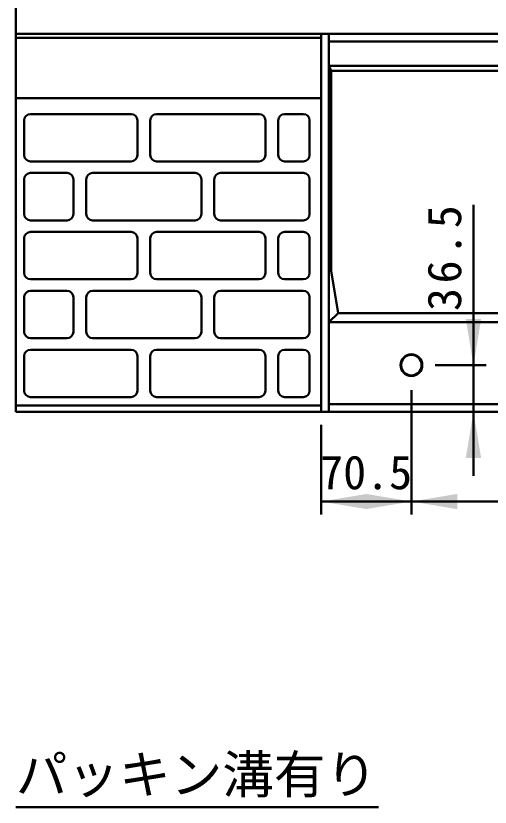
# Model space of a CAD drawing. Units: millimetres, scale not verified. Extents: x 100 to 4105, y 100 to 2870.
# Drawn here: x 2014 to 2385, y 1709 to 2327 of the extents above; entities that cross this region are included whole.
import ezdxf
from ezdxf.enums import TextEntityAlignment as Align

# ---------------------------------------------------------------- set-up
doc = ezdxf.new("R2010")
doc.units = ezdxf.units.MM
doc.header["$LTSCALE"] = 5
doc.layers.add('V-nasSTD', color=7, linetype='Continuous', lineweight=35)
doc.styles.add('ＭＳ ゴシック', font='')
doc.styles.get('ＭＳ ゴシック').set_extended_font_data('MS Gothic')

msp = doc.modelspace()

# ---------------------------------------------------------------- hatches: boundary and pattern name
at = {"layer": 'V-nasSTD'}
for points in [[(2365.606, 2090.005), (2371.606, 2054.005), (2377.606, 2090.005)], [(2365.606, 1981.505), (2371.606, 2017.505), (2377.606, 1981.505)], [(2288.606, 1953.505), (2252.606, 1947.505), (2288.606, 1941.505)], [(2287.106, 1941.505), (2323.106, 1947.505), (2287.106, 1953.505)], [(2359.106, 1953.505), (2323.106, 1947.505), (2359.106, 1941.505)]]:
    msp.add_hatch(color=256, dxfattribs=at).paths.add_polyline_path(points)

# ---------------------------------------------------------------- linework, layer by layer
at = {"layer": 'V-nasSTD', "lineweight": 50}
for p, q in [((2014.106, 2557.505), (2014.106, 2017.505)), ((2252.606, 2312.505), (2014.106, 2312.505)), ((2252.606, 2312.505), (2252.606, 2017.505)), ((2252.606, 2312.505), (2258.606, 2312.505)), ((2258.606, 2312.505), (2258.606, 2017.505)), ((2258.606, 2312.505), (2769.606, 2312.505)), ((2252.606, 2309.505), (2014.106, 2309.505)), ((2258.606, 2306.505), (2769.606, 2306.505)), ((2258.606, 2287.505), (2769.606, 2287.505)), ((2260.355, 2283.605), (2258.606, 2287.505)), ((2260.355, 2283.605), (2767.856, 2283.605)), ((2260.355, 2283.605), (2260.355, 2127.505)), ((2014.106, 2262.505), (2252.606, 2262.505)), ((2025.606, 2250.005), (2104.106, 2250.005)), ((2025.606, 2250.005), (2104.106, 2250.005)), ((2124.106, 2250.005), (2204.106, 2250.005)), ((2224.106, 2250.005), (2238.606, 2250.005)), ((2020.606, 2218.005), (2020.606, 2245.005)), ((2020.606, 2218.005), (2020.606, 2245.005)), ((2109.106, 2245.005), (2109.106, 2218.005)), ((2109.106, 2245.005), (2109.106, 2218.005)), ((2119.106, 2218.005), (2119.106, 2245.005)), ((2209.106, 2245.005), (2209.106, 2218.005)), ((2219.106, 2218.005), (2219.106, 2245.005)), ((2243.606, 2245.005), (2243.606, 2218.005)), ((2104.106, 2213.005), (2025.606, 2213.005)), ((2104.106, 2213.005), (2025.606, 2213.005)), ((2204.106, 2213.005), (2124.106, 2213.005)), ((2238.606, 2213.005), (2224.106, 2213.005)), ((2025.606, 2204.005), (2054.106, 2204.005)), ((2025.606, 2204.005), (2054.106, 2204.005)), ((2074.106, 2204.005), (2154.106, 2204.005)), ((2174.106, 2204.005), (2238.606, 2204.005)), ((2020.606, 2199.005), (2020.606, 2172.005)), ((2020.606, 2199.005), (2020.606, 2172.005)), ((2059.106, 2199.005), (2059.106, 2172.005)), ((2059.106, 2199.005), (2059.106, 2172.005)), ((2069.106, 2172.005), (2069.106, 2199.005)), ((2159.106, 2199.005), (2159.106, 2172.005)), ((2169.106, 2172.005), (2169.106, 2199.005)), ((2243.606, 2199.005), (2243.606, 2172.005)), ((2371.606, 2179.005), (2371.606, 2054.005)), ((2054.106, 2167.005), (2025.606, 2167.005)), ((2054.106, 2167.005), (2025.606, 2167.005)), ((2154.106, 2167.005), (2074.106, 2167.005)), ((2238.606, 2167.005), (2174.106, 2167.005)), ((2025.606, 2158.005), (2104.106, 2158.005)), ((2025.606, 2158.005), (2104.106, 2158.005)), ((2124.106, 2158.005), (2204.106, 2158.005)), ((2224.106, 2158.005), (2238.606, 2158.005)), ((2020.606, 2126.005), (2020.606, 2153.005)), ((2020.606, 2126.005), (2020.606, 2153.005)), ((2109.106, 2153.005), (2109.106, 2126.005)), ((2109.106, 2153.005), (2109.106, 2126.005)), ((2119.106, 2126.005), (2119.106, 2153.005)), ((2209.106, 2153.005), (2209.106, 2126.005)), ((2219.106, 2126.005), (2219.106, 2153.005)), ((2243.606, 2153.005), (2243.606, 2126.005)), ((2265.793, 2094.675), (2260.355, 2127.505)), ((2104.106, 2121.005), (2025.606, 2121.005)), ((2104.106, 2121.005), (2025.606, 2121.005)), ((2204.106, 2121.005), (2124.106, 2121.005)), ((2238.606, 2121.005), (2224.106, 2121.005)), ((2020.606, 2107.005), (2020.606, 2080.005)), ((2020.606, 2107.005), (2020.606, 2080.005)), ((2025.606, 2112.005), (2054.106, 2112.005)), ((2025.606, 2112.005), (2054.106, 2112.005)), ((2059.106, 2107.005), (2059.106, 2080.005)), ((2059.106, 2107.005), (2059.106, 2080.005)), ((2069.106, 2080.005), (2069.106, 2107.005)), ((2074.106, 2112.005), (2154.106, 2112.005)), ((2159.106, 2107.005), (2159.106, 2080.005)), ((2169.106, 2080.005), (2169.106, 2107.005)), ((2174.106, 2112.005), (2238.606, 2112.005)), ((2243.606, 2107.005), (2243.606, 2080.005)), ((2265.793, 2094.675), (2258.606, 2087.505)), ((2265.793, 2094.675), (2762.418, 2094.675)), ((2258.606, 2087.505), (2769.606, 2087.505)), ((2054.106, 2075.005), (2025.606, 2075.005)), ((2054.106, 2075.005), (2025.606, 2075.005)), ((2154.106, 2075.005), (2074.106, 2075.005)), ((2238.606, 2075.005), (2174.106, 2075.005)), ((2025.606, 2066.005), (2104.106, 2066.005)), ((2025.606, 2066.005), (2104.106, 2066.005)), ((2124.106, 2066.005), (2204.106, 2066.005)), ((2224.106, 2066.005), (2238.606, 2066.005)), ((2020.606, 2034.005), (2020.606, 2061.005)), ((2020.606, 2034.005), (2020.606, 2061.005)), ((2109.106, 2061.005), (2109.106, 2034.005)), ((2109.106, 2061.005), (2109.106, 2034.005)), ((2119.106, 2034.005), (2119.106, 2061.005)), ((2209.106, 2061.005), (2209.106, 2034.005)), ((2219.106, 2034.005), (2219.106, 2061.005)), ((2243.606, 2061.005), (2243.606, 2034.005)), ((2381.606, 2054.005), (2341.606, 2054.005)), ((2371.606, 2017.505), (2371.606, 2054.005)), ((2323.106, 1937.505), (2323.106, 2034.505)), ((2104.106, 2029.005), (2025.606, 2029.005)), ((2104.106, 2029.005), (2025.606, 2029.005)), ((2204.106, 2029.005), (2124.106, 2029.005)), ((2238.606, 2029.005), (2224.106, 2029.005)), ((2014.106, 2022.505), (2252.606, 2022.505)), ((2258.606, 2023.505), (2769.606, 2023.505)), ((2014.106, 2017.505), (2252.606, 2017.505)), ((2252.606, 2017.505), (2258.606, 2017.505)), ((2252.606, 2017.505), (2258.606, 2017.505)), ((2258.606, 2017.505), (2769.606, 2017.505)), ((2371.606, 1967.505), (2371.606, 2017.505)), ((2252.606, 1937.505), (2252.606, 2007.505)), ((2252.606, 1947.505), (2323.106, 1947.505)), ((2323.106, 1947.505), (2705.106, 1947.505)), ((2014.106, 1708.917), (2297.313, 1708.917))]:
    msp.add_line(p, q, dxfattribs=at)
for radius in [8.5, 8]:
    msp.add_circle((2323.106, 2054.005), radius, dxfattribs=at)
for centre, start, end in [((2025.606, 2245.005), 90, 180), ((2025.606, 2245.005), 90, 180), ((2104.106, 2245.005), 0, 90), ((2104.106, 2245.005), 0, 90), ((2124.106, 2245.005), 90, 180), ((2204.106, 2245.005), 0, 90), ((2224.106, 2245.005), 90, 180), ((2238.606, 2245.005), 0, 90), ((2025.606, 2218.005), 180, 270), ((2025.606, 2218.005), 180, 270), ((2104.106, 2218.005), 270, 0), ((2104.106, 2218.005), 270, 0), ((2124.106, 2218.005), 180, 270), ((2204.106, 2218.005), 270, 0), ((2224.106, 2218.005), 180, 270), ((2238.606, 2218.005), 270, 0), ((2025.606, 2199.005), 90, 180), ((2025.606, 2199.005), 90, 180), ((2054.106, 2199.005), 0, 90), ((2054.106, 2199.005), 0, 90), ((2074.106, 2199.005), 90, 180), ((2154.106, 2199.005), 0, 90), ((2174.106, 2199.005), 90, 180), ((2238.606, 2199.005), 0, 90), ((2025.606, 2172.005), 180, 270), ((2025.606, 2172.005), 180, 270), ((2054.106, 2172.005), 270, 0), ((2054.106, 2172.005), 270, 0), ((2074.106, 2172.005), 180, 270), ((2154.106, 2172.005), 270, 0), ((2174.106, 2172.005), 180, 270), ((2238.606, 2172.005), 270, 0), ((2025.606, 2153.005), 90, 180), ((2025.606, 2153.005), 90, 180), ((2104.106, 2153.005), 0, 90), ((2104.106, 2153.005), 0, 90), ((2124.106, 2153.005), 90, 180), ((2204.106, 2153.005), 0, 90), ((2224.106, 2153.005), 90, 180), ((2238.606, 2153.005), 0, 90), ((2025.606, 2126.005), 180, 270), ((2025.606, 2126.005), 180, 270), ((2104.106, 2126.005), 270, 0), ((2104.106, 2126.005), 270, 0), ((2124.106, 2126.005), 180, 270), ((2204.106, 2126.005), 270, 0), ((2224.106, 2126.005), 180, 270), ((2238.606, 2126.005), 270, 0), ((2025.606, 2107.005), 90, 180), ((2025.606, 2107.005), 90, 180), ((2054.106, 2107.005), 0, 90), ((2054.106, 2107.005), 0, 90), ((2074.106, 2107.005), 90, 180), ((2154.106, 2107.005), 0, 90), ((2174.106, 2107.005), 90, 180), ((2238.606, 2107.005), 0, 90), ((2025.606, 2080.005), 180, 270), ((2025.606, 2080.005), 180, 270), ((2054.106, 2080.005), 270, 0), ((2054.106, 2080.005), 270, 0), ((2074.106, 2080.005), 180, 270), ((2154.106, 2080.005), 270, 0), ((2174.106, 2080.005), 180, 270), ((2238.606, 2080.005), 270, 0), ((2025.606, 2061.005), 90, 180), ((2025.606, 2061.005), 90, 180), ((2104.106, 2061.005), 0, 90), ((2104.106, 2061.005), 0, 90), ((2124.106, 2061.005), 90, 180), ((2204.106, 2061.005), 0, 90), ((2224.106, 2061.005), 90, 180), ((2238.606, 2061.005), 0, 90), ((2025.606, 2034.005), 180, 270), ((2025.606, 2034.005), 180, 270), ((2104.106, 2034.005), 270, 0), ((2104.106, 2034.005), 270, 0), ((2124.106, 2034.005), 180, 270), ((2204.106, 2034.005), 270, 0), ((2224.106, 2034.005), 180, 270), ((2238.606, 2034.005), 270, 0)]:
    msp.add_arc(centre, 5, start, end, dxfattribs=at)

# ---------------------------------------------------------------- texts
at = {"layer": 'V-nasSTD', "style": 'ＭＳ ゴシック'}
for s, height, p in [('70.5', 26.39, (2251.856, 1983.505)), ('パッキン溝有り', 29.56, (2014.106, 1749.237))]:
    msp.add_text(s, height=height, dxfattribs=at).set_placement(p, align=Align.TOP_LEFT)
at = {"layer": 'V-nasSTD', "insert": (2335.606, 2096.205), "char_height": 26.39, "attachment_point": 1, "rotation": 90, "style": 'ＭＳ ゴシック'}
msp.add_mtext('\\T1.2;36.5', dxfattribs=at)

doc.saveas('drawing.dxf')
